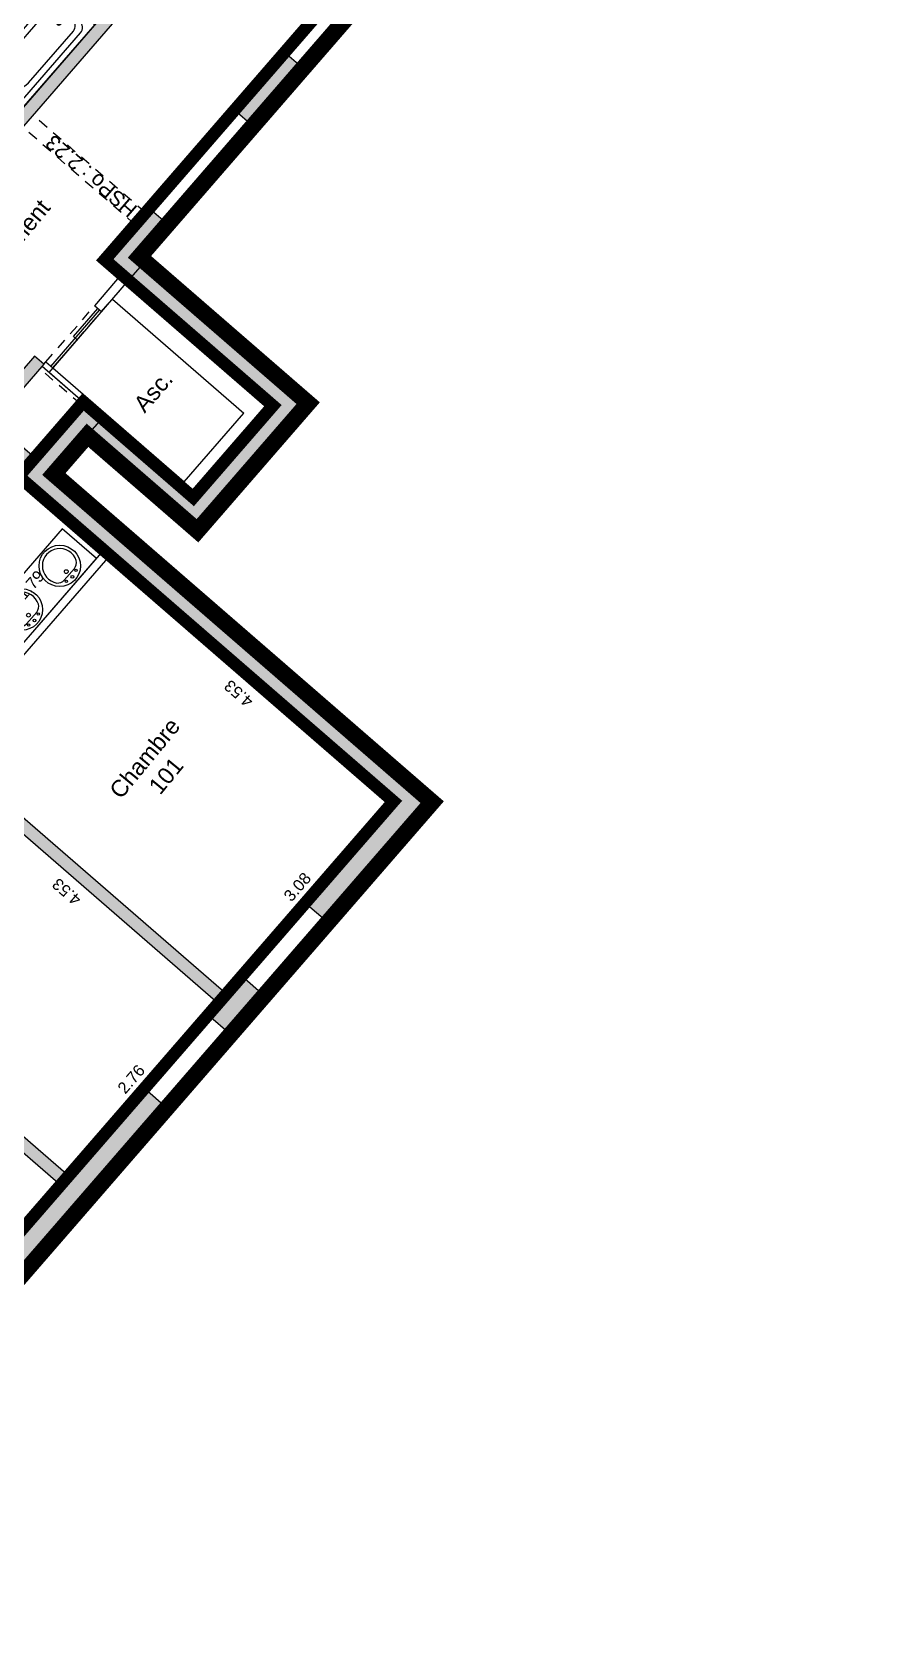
# Model space of a CAD drawing. Header units: metres. Extents: x 1653866.1 to 1653952.6, y 8210294.1 to 8210389.6.
# Drawn here: x 1653907.22 to 1653917.3, y 8210314.23 to 8210333.7 of the extents above; entities that cross this region are included whole.
import ezdxf
from ezdxf.enums import TextEntityAlignment as Align

# ---------------------------------------------------------------- set-up
doc = ezdxf.new("R2010")
doc.units = ezdxf.units.M
doc.header["$PDMODE"] = 32
doc.header["$PDSIZE"] = -0.5
for name, pattern in [('AXES', [2, 1.25, -0.25, 0.25, -0.25]), ('CACHE2', [0.1875, 0.125, -0.0625]), ('PHANTOM', [0])]:
    doc.linetypes.add(name, pattern=pattern)
for name, color, linetype in [('GEX_BAT_allege', 161, 'Continuous'), ('GEX_BAT_cloison', 2, 'Continuous'), ('GEX_BAT_fenetre', 4, 'Continuous'), ('GEX_BAT_gaine_tremie', 13, 'Continuous'), ('GEX_BAT_mur', 1, 'Continuous'), ('GEX_BAT_poutre', 32, 'CACHE2'), ('GEX_EQU_ascenseur', 132, 'Continuous'), ('GEX_MEP_txt_cot_alti', 51, 'Continuous'), ('GEX_MEP_txt_cot_plani', 30, 'Continuous'), ('GEX_MEP_txt_designation', 7, 'Continuous')]:
    doc.layers.add(name, color=color, linetype=linetype)
for name, color, linetype, true_color in [('GEX_EDS_sdp_1-habitation', 1, 'AXES', 0xff0000), ('GEX_EDS_sdp_2-tremie', 7, 'Continuous', 0xffff7f), ('GEX_EDS_shob_contour', 1, 'Continuous', 0xff0000), ('GEX_EDS_shob_tremie', 7, 'Continuous', 0xffff7f), ('GEX_EQU_sanitaire', 9, 'Continuous', 0x808080), ('GEX_MEP_mur_pochage', 7, 'Continuous', 0x999999)]:
    doc.layers.add(name, color=color, linetype=linetype, true_color=true_color)
doc.styles.add('G100TXT-cote', font='swissl.ttf')
doc.styles.add('G100TXT-droit', font='swissl.ttf', dxfattribs={"height": 0.2})
doc.styles.add('G50TXT-italic', font='swissli.ttf')
doc.dimstyles.new('G100COT-libre', dxfattribs={"dimtxt": 0.14, "dimasz": 0.18, "dimexe": 0.18, "dimexo": 0.2, "dimgap": 0.09, "dimtad": 0, "dimzin": 0, "dimdsep": 46, "dimtxsty": 'G100TXT-cote', "dimblk1": 'OBLIQUE', "dimblk2": 'OBLIQUE', "dimsah": 1, "dimcen": 0.09, "dimse1": 1, "dimse2": 1, "dimsd1": 1, "dimsd2": 1, "dimclrd": 252, "dimaunit": 2, "dimadec": 3, "dimazin": 0, "dimtfac": 1, "dimtix": 1, "dimtofl": 0, "dimtmove": 0, "dimatfit": 3, "dimldrblk": 'OBLIQUE', "dimfxl": 0.18, "dimtolj": 1, "dimtzin": 0, "dimarcsym": 0})

# ---------------------------------------------------------------- blocks, each defined once
blk = doc.blocks.new('*D140')
at = {"layer": 'Defpoints', "color": 0, "transparency": 16777216}
for p in [(1653907.79, 8210327.699), (1653908.088, 8210327.44), (1653906.915, 8210326.088)]:
    blk.add_point(p, dxfattribs=at)
at = {"layer": 'GEX_MEP_txt_cot_plani', "color": 0, "transparency": 16777216, "insert": (1653907.204, 8210327.022), "char_height": 0.14, "attachment_point": 5, "rotation": 49.0604, "style": 'G100TXT-cote'}
blk.add_mtext('\\A1;1.79', dxfattribs=at)
blk = doc.blocks.new('_OBLIQUE')
at = {"color": 0, "linetype": 'ByBlock'}
blk.add_line((-0.5, -0.5), (0.5, 0.5), dxfattribs=at)
blk = doc.blocks.new('Lav_vr')
at = {"layer": 'GEX_EQU_sanitaire', "linetype": 'Continuous'}
for p, q in [((-0.443, -0.123), (-0.254, -0.123)), ((0.443, -0.123), (0.254, -0.123))]:
    blk.add_line(p, q, dxfattribs=at)
at = {"layer": 'GEX_EQU_sanitaire', "linetype": 'PHANTOM'}
blk.add_lwpolyline([(0.707, 0), (-0.707, 0), (-0.707, -0.55), (0.707, -0.55), (0.707, 0)], dxfattribs=at)
at = {"layer": 'GEX_EQU_sanitaire', "linetype": 'Continuous'}
for centre, radius in [((-0.349, -0.279), 0.25), ((-0.437, -0.094), 0.014), ((-0.349, -0.174), 0.023), ((-0.349, -0.077), 0.0175), ((-0.26, -0.094), 0.014), ((0.349, -0.279), 0.25), ((0.26, -0.094), 0.014), ((0.349, -0.174), 0.023), ((0.349, -0.077), 0.0175), ((0.437, -0.094), 0.014)]:
    blk.add_circle(centre, radius, dxfattribs=at)
for centre, radius, start, end in [((-0.349, -0.279), 0.21, 148.6713, 31.3287), ((-0.435, -0.238), 0.115, 94.0229, 143.926), ((-0.262, -0.238), 0.115, 36.074, 85.9771), ((0.349, -0.279), 0.21, 148.6713, 31.3287), ((0.262, -0.238), 0.115, 94.0229, 143.926), ((0.435, -0.238), 0.115, 36.074, 85.9771)]:
    blk.add_arc(centre, radius, start, end, dxfattribs=at)
blk = doc.blocks.new('Bai')
at = {"layer": 'GEX_EQU_sanitaire'}
blk.add_lwpolyline([(0, -0.3), (0, 0.3, -0.414214), (0.05, 0.35), (1.55, 0.35, -0.414214), (1.6, 0.3), (1.6, -0.3, -0.414214), (1.55, -0.35), (0.05, -0.35, -0.414214), (0, -0.3, 0.794328)], format="xyb", dxfattribs=at)
for points in [[(0.11, 0.18, -0.414214), (0.21, 0.28), (1.25, 0.28, -1), (1.25, -0.28), (0.21, -0.28, -0.414214), (0.11, -0.18)], [(0.15, 0.1, -0.414214), (0.25, 0.2), (1.09, 0.2, -1), (1.09, -0.2), (0.25, -0.2, -0.414214), (0.15, -0.1)]]:
    blk.add_lwpolyline(points, format="xyb", close=True, dxfattribs=at)
for centre, radius in [((0.04, -0.002), 0.0175), ((0.06, 0.118), 0.0175), ((0.29, 0), 0.0285), ((0.29, 0), 0.0185), ((0.06, -0.122), 0.0175)]:
    blk.add_circle(centre, radius, dxfattribs=at)
blk = doc.blocks.new('*D176')
at = {"layer": 'Defpoints', "color": 0, "transparency": 16777216}
for p in [(1653914.87, 8210339.665), (1653914.875, 8210339.66), (1653894.989, 8210316.75)]:
    blk.add_point(p, dxfattribs=at)
at = {"layer": 'GEX_MEP_txt_cot_plani', "color": 0, "transparency": 16777216, "insert": (1653904.927, 8210328.209), "char_height": 0.14, "attachment_point": 5, "rotation": 49.0429, "style": 'G100TXT-cote'}
blk.add_mtext('\\A1;30.34', dxfattribs=at)
blk = doc.blocks.new('*D204')
at = {"layer": 'Defpoints', "color": 0, "transparency": 16777216}
for p in [(1653907.413, 8210319.899), (1653907.563, 8210319.769), (1653905.44, 8210317.321)]:
    blk.add_point(p, dxfattribs=at)
at = {"layer": 'GEX_MEP_txt_cot_plani', "color": 0, "transparency": 16777216, "insert": (1653906.351, 8210318.675), "char_height": 0.14, "attachment_point": 5, "rotation": 49.0604, "style": 'G100TXT-cote'}
blk.add_mtext('\\A1;3.24', dxfattribs=at)
blk = doc.blocks.new('*D205')
at = {"layer": 'Defpoints', "color": 0, "transparency": 16777216}
for p in [(1653909.323, 8210322.093), (1653909.469, 8210321.966), (1653907.661, 8210319.882)]:
    blk.add_point(p, dxfattribs=at)
at = {"layer": 'GEX_MEP_txt_cot_plani', "color": 0, "transparency": 16777216, "insert": (1653908.419, 8210321.051), "char_height": 0.14, "attachment_point": 5, "rotation": 49.0604, "style": 'G100TXT-cote'}
blk.add_mtext('\\A1;2.76', dxfattribs=at)
blk = doc.blocks.new('*D206')
at = {"layer": 'Defpoints', "color": 0, "transparency": 16777216}
for p in [(1653911.436, 8210324.536), (1653911.586, 8210324.406), (1653909.567, 8210322.08)]:
    blk.add_point(p, dxfattribs=at)
at = {"layer": 'GEX_MEP_txt_cot_plani', "color": 0, "transparency": 16777216, "insert": (1653910.426, 8210323.373), "char_height": 0.14, "attachment_point": 5, "rotation": 49.0604, "style": 'G100TXT-cote'}
blk.add_mtext('\\A1;3.08', dxfattribs=at)
blk = doc.blocks.new('*D207')
at = {"layer": 'Defpoints', "color": 0, "transparency": 16777216}
for p in [(1653908.164, 8210327.375), (1653911.586, 8210324.406), (1653911.427, 8210324.224)]:
    blk.add_point(p, dxfattribs=at)
at = {"layer": 'GEX_MEP_txt_cot_plani', "color": 0, "transparency": 16777216, "insert": (1653909.716, 8210325.708), "char_height": 0.14, "attachment_point": 5, "rotation": 139.0604, "style": 'G100TXT-cote'}
blk.add_mtext('\\A1;4.53', dxfattribs=at)
blk = doc.blocks.new('*D208')
at = {"layer": 'Defpoints', "color": 0, "transparency": 16777216}
for p in [(1653906.047, 8210324.935), (1653909.469, 8210321.966), (1653909.349, 8210321.828)]:
    blk.add_point(p, dxfattribs=at)
at = {"layer": 'GEX_MEP_txt_cot_plani', "color": 0, "transparency": 16777216, "insert": (1653907.638, 8210323.313), "char_height": 0.14, "attachment_point": 5, "rotation": 139.0604, "style": 'G100TXT-cote'}
blk.add_mtext('\\A1;4.53', dxfattribs=at)
blk = doc.blocks.new('*D209')
at = {"layer": 'Defpoints', "color": 0, "transparency": 16777216}
for p in [(1653904.141, 8210322.737), (1653907.563, 8210319.769), (1653907.431, 8210319.617)]:
    blk.add_point(p, dxfattribs=at)
at = {"layer": 'GEX_MEP_txt_cot_plani', "color": 0, "transparency": 16777216, "insert": (1653905.72, 8210321.101), "char_height": 0.14, "attachment_point": 5, "rotation": 139.0604, "style": 'G100TXT-cote'}
blk.add_mtext('\\A1;4.53', dxfattribs=at)

msp = doc.modelspace()

# ---------------------------------------------------------------- hatches: boundary and pattern name
at = {"layer": 'GEX_MEP_mur_pochage'}
h = msp.add_hatch(color=256, dxfattribs=at)
h.dxf.hatch_style = 1
h.paths.add_polyline_path([(1653903.876, 8210337.434), (1653901.676, 8210334.898), (1653901.926, 8210334.681), (1653902.963, 8210335.877), (1653905.273, 8210333.872), (1653905.123, 8210333.698), (1653905.274, 8210333.567), (1653905.424, 8210333.741), (1653906.86, 8210332.496), (1653905.588, 8210331.03), (1653905.701, 8210330.932), (1653908.322, 8210333.953), (1653908.209, 8210334.052), (1653906.958, 8210332.609), (1653905.523, 8210333.854), (1653905.628, 8210333.975), (1653905.477, 8210334.106), (1653905.372, 8210333.986), (1653903.061, 8210335.99), (1653904.126, 8210337.218)])
h = msp.add_hatch(color=256, dxfattribs=at)
h.dxf.hatch_style = 1
h.paths.add_polyline_path([(1653910.272, 8210333.454), (1653909.666, 8210332.756), (1653909.888, 8210332.563), (1653910.494, 8210333.262)])
h = msp.add_hatch(color=256, dxfattribs=at)
h.dxf.hatch_style = 1
h.paths.add_polyline_path([(1653908.637, 8210331.569), (1653908.099, 8210330.949), (1653910.13, 8210329.187), (1653909.168, 8210328.078), (1653907.838, 8210329.231), (1653907.255, 8210328.559), (1653906.759, 8210328.99), (1653907.363, 8210329.687), (1653907.25, 8210329.785), (1653905.125, 8210327.335), (1653905.238, 8210327.237), (1653906.562, 8210328.764), (1653911.586, 8210324.406), (1653910.521, 8210323.178), (1653910.792, 8210322.943), (1653912.054, 8210324.397), (1653907.484, 8210328.361), (1653907.89, 8210328.829), (1653909.219, 8210327.676), (1653910.556, 8210329.217), (1653908.518, 8210330.985), (1653908.859, 8210331.377)])
h = msp.add_hatch(color=256, dxfattribs=at)
h.dxf.hatch_style = 1
h.paths.add_polyline_path([(1653909.754, 8210322.295), (1653909.567, 8210322.08), (1653906.145, 8210325.048), (1653906.322, 8210325.251), (1653905.362, 8210326.083), (1653905.074, 8210325.751), (1653904.432, 8210326.308), (1653904.72, 8210326.64), (1653904.607, 8210326.739), (1653904.155, 8210326.217), (1653904.268, 8210326.119), (1653904.334, 8210326.195), (1653905.089, 8210325.539), (1653905.377, 8210325.872), (1653906.087, 8210325.256), (1653905.799, 8210324.924), (1653905.935, 8210324.806), (1653906.047, 8210324.935), (1653909.469, 8210321.966), (1653909.346, 8210321.825), (1653909.618, 8210321.589), (1653910.026, 8210322.059)])
h = msp.add_hatch(color=256, dxfattribs=at)
h.dxf.hatch_style = 1
h.paths.add_polyline_path([(1653908.577, 8210320.938), (1653907.661, 8210319.882), (1653904.088, 8210322.981), (1653903.95, 8210322.822), (1653902.499, 8210324.08), (1653903.744, 8210325.515), (1653903.631, 8210325.613), (1653901.003, 8210322.584), (1653901.116, 8210322.486), (1653902.401, 8210323.967), (1653904.003, 8210322.578), (1653904.141, 8210322.737), (1653907.563, 8210319.769), (1653906.501, 8210318.545), (1653906.773, 8210318.309), (1653908.849, 8210320.702)])

# ---------------------------------------------------------------- linework, layer by layer
at = {"layer": 'GEX_BAT_allege'}
for p, q in [((1653911.697, 8210334.649), (1653910.494, 8210333.262)), ((1653909.888, 8210332.563), (1653908.859, 8210331.377)), ((1653910.792, 8210322.943), (1653910.026, 8210322.059)), ((1653908.849, 8210320.702), (1653909.618, 8210321.589))]:
    msp.add_line(p, q, dxfattribs=at)
at = {"layer": 'GEX_BAT_cloison'}
for p, q in [((1653906.915, 8210326.088), (1653908.088, 8210327.44)), ((1653906.925, 8210325.947), (1653908.164, 8210327.375))]:
    msp.add_line(p, q, dxfattribs=at)
at = {"layer": 'GEX_BAT_fenetre'}
for p, q in [((1653910.272, 8210333.454), (1653911.475, 8210334.841)), ((1653910.302, 8210333.428), (1653911.505, 8210334.815)), ((1653908.637, 8210331.569), (1653909.666, 8210332.756)), ((1653908.667, 8210331.543), (1653909.696, 8210332.729)), ((1653909.754, 8210322.295), (1653910.521, 8210323.178)), ((1653909.346, 8210321.825), (1653908.577, 8210320.938))]:
    msp.add_line(p, q, dxfattribs=at)
at = {"layer": 'GEX_BAT_fenetre', "linetype": 'CACHE2'}
for p, q in [((1653909.792, 8210322.263), (1653910.558, 8210323.146)), ((1653909.384, 8210321.792), (1653908.615, 8210320.905))]:
    msp.add_line(p, q, dxfattribs=at)
at = {"layer": 'GEX_BAT_gaine_tremie', "linetype": 'CACHE2'}
msp.add_line((1653907.812, 8210329.201), (1653907.315, 8210329.632), dxfattribs=at)
at = {"layer": 'GEX_BAT_gaine_tremie'}
msp.add_line((1653907.838, 8210329.231), (1653907.341, 8210329.662), dxfattribs=at)
at = {"layer": 'GEX_BAT_mur'}
for p, q in [((1653908.209, 8210334.052), (1653906.958, 8210332.609)), ((1653908.322, 8210333.953), (1653905.701, 8210330.932)), ((1653910.272, 8210333.454), (1653909.666, 8210332.756)), ((1653910.494, 8210333.262), (1653910.272, 8210333.454)), ((1653910.494, 8210333.262), (1653909.888, 8210332.563)), ((1653909.888, 8210332.563), (1653909.666, 8210332.756)), ((1653908.637, 8210331.569), (1653908.099, 8210330.949)), ((1653908.859, 8210331.377), (1653908.637, 8210331.569)), ((1653908.859, 8210331.377), (1653908.518, 8210330.985)), ((1653908.099, 8210330.949), (1653908.387, 8210330.699)), ((1653908.518, 8210330.985), (1653910.556, 8210329.217)), ((1653907.25, 8210329.785), (1653905.125, 8210327.335)), ((1653907.363, 8210329.687), (1653907.25, 8210329.785)), ((1653907.363, 8210329.687), (1653906.759, 8210328.99)), ((1653907.838, 8210329.231), (1653907.255, 8210328.559)), ((1653910.556, 8210329.217), (1653909.219, 8210327.676)), ((1653906.759, 8210328.99), (1653907.255, 8210328.559)), ((1653907.89, 8210328.829), (1653907.484, 8210328.361)), ((1653909.219, 8210327.676), (1653907.89, 8210328.829)), ((1653906.562, 8210328.764), (1653911.586, 8210324.406)), ((1653907.484, 8210328.361), (1653912.054, 8210324.397)), ((1653909.469, 8210321.966), (1653906.047, 8210324.935)), ((1653909.567, 8210322.08), (1653906.145, 8210325.048)), ((1653911.586, 8210324.406), (1653910.521, 8210323.178)), ((1653912.054, 8210324.397), (1653910.792, 8210322.943)), ((1653910.792, 8210322.943), (1653910.521, 8210323.178)), ((1653907.661, 8210319.882), (1653904.088, 8210322.981)), ((1653907.563, 8210319.769), (1653904.141, 8210322.737)), ((1653909.754, 8210322.295), (1653909.567, 8210322.08)), ((1653910.026, 8210322.059), (1653909.754, 8210322.295)), ((1653909.469, 8210321.966), (1653909.346, 8210321.825)), ((1653910.026, 8210322.059), (1653909.618, 8210321.589)), ((1653909.618, 8210321.589), (1653909.346, 8210321.825)), ((1653908.577, 8210320.938), (1653907.661, 8210319.882)), ((1653908.849, 8210320.702), (1653908.577, 8210320.938)), ((1653908.849, 8210320.702), (1653906.773, 8210318.309)), ((1653907.563, 8210319.769), (1653906.501, 8210318.545))]:
    msp.add_line(p, q, dxfattribs=at)
at = {"layer": 'GEX_BAT_mur', "linetype": 'CACHE2'}
for p, q in [((1653908.387, 8210330.699), (1653910.13, 8210329.187)), ((1653909.168, 8210328.078), (1653907.838, 8210329.231)), ((1653910.13, 8210329.187), (1653909.168, 8210328.078))]:
    msp.add_line(p, q, dxfattribs=at)
at = {"layer": 'GEX_BAT_poutre'}
for p, q in [((1653908.591, 8210331.517), (1653907.232, 8210332.696)), ((1653908.467, 8210331.373), (1653907.107, 8210332.552))]:
    msp.add_line(p, q, dxfattribs=at)
at = {"layer": 'GEX_EDS_sdp_1-habitation', "const_width": 0.15}
msp.add_lwpolyline([(1653889.394, 8210321.603), (1653889.518, 8210321.747), (1653889.786, 8210321.514), (1653889.666, 8210321.367), (1653894.989, 8210316.75), (1653895.099, 8210316.877), (1653897.244, 8210315.016), (1653897.344, 8210315.13), (1653897.457, 8210315.032), (1653900.879, 8210312.064), (1653911.586, 8210324.406), (1653907.059, 8210328.333), (1653907.838, 8210329.231), (1653909.168, 8210328.078), (1653910.13, 8210329.187), (1653908.099, 8210330.949), (1653909.666, 8210332.756), (1653912.348, 8210335.848)], dxfattribs=at)
at = {"layer": 'GEX_EDS_sdp_2-tremie'}
msp.add_lwpolyline([(1653908.387, 8210330.699), (1653910.169, 8210329.232), (1653909.168, 8210328.078), (1653907.838, 8210329.231), (1653907.838, 8210329.231), (1653907.427, 8210329.588)], close=True, dxfattribs=at)
at = {"layer": 'GEX_EDS_shob_contour', "const_width": 0.2}
msp.add_lwpolyline([(1653880.286, 8210328.978), (1653900.681, 8210311.286), (1653912.054, 8210324.397), (1653907.484, 8210328.361), (1653907.89, 8210328.829), (1653909.219, 8210327.676), (1653910.556, 8210329.217), (1653908.518, 8210330.985), (1653912.57, 8210335.656), (1653914.611, 8210338.008), (1653915.177, 8210338.662), (1653916.448, 8210340.205), (1653916.767, 8210339.942), (1653916.423, 8210339.525), (1653916.692, 8210337.251), (1653918.645, 8210335.642)], dxfattribs=at)
at = {"layer": 'GEX_EDS_shob_tremie'}
msp.add_lwpolyline([(1653908.387, 8210330.699), (1653908.585, 8210330.927), (1653910.556, 8210329.217), (1653909.219, 8210327.676), (1653907.89, 8210328.829), (1653908.066, 8210329.033), (1653907.838, 8210329.231), (1653907.838, 8210329.231), (1653907.427, 8210329.588)], close=True, dxfattribs=at)
at = {"layer": 'GEX_EQU_ascenseur'}
for p, q in [((1653907.977, 8210330.395), (1653908.303, 8210330.771)), ((1653907.448, 8210329.662), (1653908.037, 8210330.342)), ((1653907.72, 8210330.022), (1653908.015, 8210330.362)), ((1653907.977, 8210330.395), (1653908.06, 8210330.323)), ((1653908.191, 8210330.474), (1653909.777, 8210329.098)), ((1653907.47, 8210329.643), (1653907.765, 8210329.983)), ((1653907.72, 8210330.022), (1653907.765, 8210329.983)), ((1653907.363, 8210329.687), (1653907.387, 8210329.715)), ((1653907.387, 8210329.715), (1653907.47, 8210329.643)), ((1653907.47, 8210329.643), (1653909.057, 8210328.267)), ((1653909.057, 8210328.267), (1653909.777, 8210329.098))]:
    msp.add_line(p, q, dxfattribs=at)
at = {"layer": 'GEX_EQU_ascenseur', "linetype": 'CACHE2'}
for p, q in [((1653908.06, 8210330.323), (1653908.387, 8210330.699)), ((1653907.387, 8210329.715), (1653907.977, 8210330.395)), ((1653907.765, 8210329.983), (1653908.06, 8210330.323))]:
    msp.add_line(p, q, dxfattribs=at)

# ---------------------------------------------------------------- block references
at = {"layer": 'GEX_EQU_sanitaire', "xscale": -0.9874993835464796, "yscale": 0.9874993835464796, "zscale": 0.9874993835464797, "rotation": 49.06044270617745}
msp.add_blockref('Bai', (1653907.732, 8210334.029), dxfattribs=at)
at = {"layer": 'GEX_EQU_sanitaire', "rotation": 229.0604426454785}
msp.add_blockref('Lav_vr', (1653907.537, 8210326.805), dxfattribs=at)

# ---------------------------------------------------------------- texts
at = {"layer": 'GEX_MEP_txt_cot_alti', "color": 6, "style": 'G50TXT-italic'}
msp.add_text('2.23', height=0.1802, rotation=139.0604, dxfattribs=at).set_placement((1653907.852, 8210332.151))
msp.add_text('HSPo : ', height=0.1802, rotation=139.0604, dxfattribs=at).set_placement((1653907.852, 8210332.151), align=Align.RIGHT)
at = {"layer": 'GEX_MEP_txt_designation', "char_height": 0.2, "attachment_point": 5, "style": 'G100TXT-droit'}
for s, insert, width, rotation in [('Dégagement ', (1653906.892, 8210331), 1.97385, 50.5279), ('Asc.', (1653908.685, 8210329.359), 0.82014, 49.0604), ('Chambre \\P101', (1653908.711, 8210324.822), 1.97385, 50.5279)]:
    msp.add_mtext(s, dxfattribs=dict(at, insert=insert, width=width, rotation=rotation))

# ---------------------------------------------------------------- dimensions: what is measured, and where the dimension line sits
at = {"layer": 'GEX_MEP_txt_cot_plani'}
for p1, p2, distance, picture, middle in [((1653894.989, 8210316.75), (1653914.875, 8210339.66), 0.007, '*D176', (1653904.927, 8210328.209)), ((1653906.915, 8210326.088), (1653908.088, 8210327.44), 0.394, '*D140', (1653907.204, 8210327.022)), ((1653908.164, 8210327.375), (1653911.586, 8210324.406), -0.241, '*D207', (1653909.716, 8210325.708)), ((1653906.047, 8210324.935), (1653909.469, 8210321.966), -0.183, '*D208', (1653907.638, 8210323.313)), ((1653909.567, 8210322.08), (1653911.586, 8210324.406), 0.199, '*D206', (1653910.426, 8210323.373)), ((1653904.141, 8210322.737), (1653907.563, 8210319.769), -0.201, '*D209', (1653905.72, 8210321.101)), ((1653907.661, 8210319.882), (1653909.469, 8210321.966), 0.193, '*D205', (1653908.419, 8210321.051)), ((1653905.44, 8210317.321), (1653907.563, 8210319.769), 0.199, '*D204', (1653906.351, 8210318.675))]:
    dim = msp.add_aligned_dim(p1=p1, p2=p2, distance=distance, dimstyle='G100COT-libre', dxfattribs=at)
    dim.commit()
    dim.dimension.update_dxf_attribs({"geometry": picture, "text_midpoint": middle})

doc.saveas('drawing.dxf')
